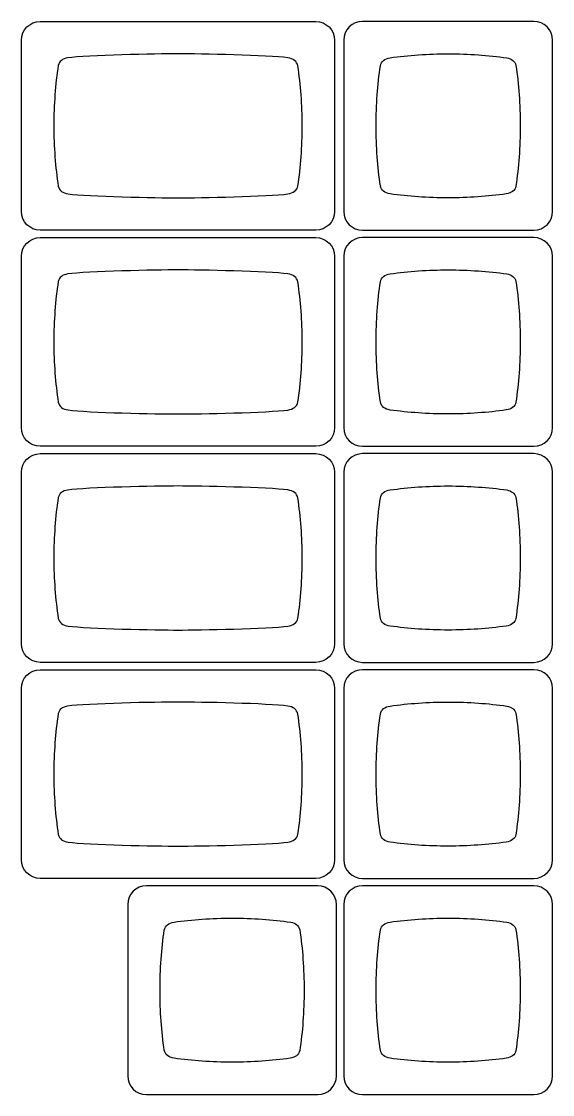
# Model space of a CAD drawing. Header units: millimetres. Extents: x -493 to 473, y -489 to 489.
# Drawn here: x -485.9 to -439.1, y 154.7 to 249.3 of the extents above; entities that cross this region are included whole.
import ezdxf

# ---------------------------------------------------------------- set-up
doc = ezdxf.new("R2010")
doc.units = ezdxf.units.MM
doc.header["$MEASUREMENT"] = 0
doc.layers.add('Layer 1', color=7, linetype='Continuous')

msp = doc.modelspace()

# ---------------------------------------------------------------- linework, layer by layer
at = {"layer": 'Layer 1', "color": 169}
for points in [[(-484.2395, 230.8624), (-484.2395, 230.8624), (-459.9321, 230.8624), (-459.9321, 230.8624), (-459.9321, 230.8624), (-459.0267, 230.8624), (-458.2858, 231.6032), (-458.2858, 232.5087), (-458.2858, 232.5087), (-458.2858, 232.5087), (-458.2858, 247.6161), (-458.2858, 247.6161), (-458.2858, 247.6161), (-458.2858, 248.5216), (-459.0267, 249.2624), (-459.9321, 249.2624), (-459.9321, 249.2624), (-459.9321, 249.2624), (-484.2395, 249.2624), (-484.2395, 249.2624), (-484.2395, 249.2624), (-485.1449, 249.2624), (-485.8858, 248.5216), (-485.8858, 247.6161), (-485.8858, 247.6161), (-485.8858, 247.6161), (-485.8858, 232.5087), (-485.8858, 232.5087), (-485.8858, 232.5087), (-485.8858, 231.6032), (-485.1449, 230.8624), (-484.2395, 230.8624)], [(-455.8268, 249.2638), (-455.8268, 249.2638), (-440.7194, 249.2638), (-440.7194, 249.2638), (-440.7194, 249.2638), (-439.8138, 249.2638), (-439.0731, 248.523), (-439.0731, 247.6175), (-439.0731, 247.6175), (-439.0731, 247.6175), (-439.0731, 232.5101), (-439.0731, 232.5101), (-439.0731, 232.5101), (-439.0731, 231.6046), (-439.8138, 230.8638), (-440.7194, 230.8638), (-440.7194, 230.8638), (-440.7194, 230.8638), (-455.8268, 230.8638), (-455.8268, 230.8638), (-455.8268, 230.8638), (-456.7323, 230.8638), (-457.4731, 231.6046), (-457.4731, 232.5101), (-457.4731, 232.5101), (-457.4731, 232.5101), (-457.4731, 247.6175), (-457.4731, 247.6175), (-457.4731, 247.6175), (-457.4731, 248.523), (-456.7323, 249.2638), (-455.8268, 249.2638)], [(-455.8268, 230.2138), (-455.8268, 230.2138), (-440.7194, 230.2138), (-440.7194, 230.2138), (-440.7194, 230.2138), (-439.8138, 230.2138), (-439.0731, 229.473), (-439.0731, 228.5675), (-439.0731, 228.5675), (-439.0731, 228.5675), (-439.0731, 213.4601), (-439.0731, 213.4601), (-439.0731, 213.4601), (-439.0731, 212.5546), (-439.8138, 211.8138), (-440.7194, 211.8138), (-440.7194, 211.8138), (-440.7194, 211.8138), (-455.8268, 211.8138), (-455.8268, 211.8138), (-455.8268, 211.8138), (-456.7323, 211.8138), (-457.4731, 212.5546), (-457.4731, 213.4601), (-457.4731, 213.4601), (-457.4731, 213.4601), (-457.4731, 228.5675), (-457.4731, 228.5675), (-457.4731, 228.5675), (-457.4731, 229.473), (-456.7323, 230.2138), (-455.8268, 230.2138)], [(-455.8268, 211.1638), (-455.8268, 211.1638), (-440.7194, 211.1638), (-440.7194, 211.1638), (-440.7194, 211.1638), (-439.8138, 211.1638), (-439.0731, 210.423), (-439.0731, 209.5175), (-439.0731, 209.5175), (-439.0731, 209.5175), (-439.0731, 194.4101), (-439.0731, 194.4101), (-439.0731, 194.4101), (-439.0731, 193.5046), (-439.8138, 192.7638), (-440.7194, 192.7638), (-440.7194, 192.7638), (-440.7194, 192.7638), (-455.8268, 192.7638), (-455.8268, 192.7638), (-455.8268, 192.7638), (-456.7323, 192.7638), (-457.4731, 193.5046), (-457.4731, 194.4101), (-457.4731, 194.4101), (-457.4731, 194.4101), (-457.4731, 209.5175), (-457.4731, 209.5175), (-457.4731, 209.5175), (-457.4731, 210.423), (-456.7323, 211.1638), (-455.8268, 211.1638)], [(-455.8268, 192.1138), (-455.8268, 192.1138), (-440.7194, 192.1138), (-440.7194, 192.1138), (-440.7194, 192.1138), (-439.8138, 192.1138), (-439.0731, 191.373), (-439.0731, 190.4675), (-439.0731, 190.4675), (-439.0731, 190.4675), (-439.0731, 175.3601), (-439.0731, 175.3601), (-439.0731, 175.3601), (-439.0731, 174.4546), (-439.8138, 173.7138), (-440.7194, 173.7138), (-440.7194, 173.7138), (-440.7194, 173.7138), (-455.8268, 173.7138), (-455.8268, 173.7138), (-455.8268, 173.7138), (-456.7323, 173.7138), (-457.4731, 174.4546), (-457.4731, 175.3601), (-457.4731, 175.3601), (-457.4731, 175.3601), (-457.4731, 190.4675), (-457.4731, 190.4675), (-457.4731, 190.4675), (-457.4731, 191.373), (-456.7323, 192.1138), (-455.8268, 192.1138)]]:
    msp.add_open_spline(points, degree=3, knots=[0, 0, 0, 0, 0.1111111, 0.1111111, 0.1111111, 0.1111111, 0.2222222, 0.2222222, 0.2222222, 0.2222222, 0.3333333, 0.3333333, 0.3333333, 0.3333333, 0.4444444, 0.4444444, 0.4444444, 0.4444444, 0.5555556, 0.5555556, 0.5555556, 0.5555556, 0.6666667, 0.6666667, 0.6666667, 0.6666667, 0.7777778, 0.7777778, 0.7777778, 0.7777778, 1, 1, 1, 1], dxfattribs=at)
at = {"layer": 'Layer 1', "color": 159}
for points in [[(-472.0858, 246.4118), (-470.2275, 246.4114), (-464.066, 246.2893), (-462.4135, 246.0637), (-462.4135, 246.0637), (-462.4135, 246.0637), (-462.4135, 246.0637), (-462.4135, 246.0637), (-462.4135, 246.0637), (-461.9114, 245.9908), (-461.6123, 245.7582), (-461.5222, 245.3535), (-461.5222, 245.3535), (-461.2728, 243.7006), (-461.1362, 241.919), (-461.1359, 240.0613), (-461.1359, 240.0613), (-461.1355, 238.2036), (-461.2711, 236.4219), (-461.5197, 234.769), (-461.5197, 234.769), (-461.6095, 234.3648), (-461.908, 234.1324), (-462.4089, 234.0595), (-462.4089, 234.0595), (-464.0619, 233.8346), (-470.2348, 233.7116), (-472.0828, 233.712), (-472.0828, 233.712), (-473.9307, 233.7123), (-480.1078, 233.8356), (-481.7613, 234.0613), (-481.7613, 234.0613), (-481.7613, 234.0613), (-481.7612, 234.0618), (-481.7612, 234.0618), (-481.7612, 234.0618), (-482.2491, 234.1326), (-482.5454, 234.3543), (-482.6442, 234.7382), (-482.6442, 234.7382), (-482.8969, 236.4004), (-483.0354, 238.1925), (-483.0358, 240.0634), (-483.0358, 240.0634), (-483.0361, 241.9343), (-482.8985, 243.7296), (-482.6462, 245.3929), (-482.6462, 245.3929), (-482.5507, 245.7598), (-482.2742, 245.9777), (-481.8216, 246.057), (-481.8216, 246.057), (-480.1519, 246.2871), (-473.9441, 246.4122), (-472.0858, 246.4118)], [(-448.2717, 246.4137), (-450.0622, 246.4133), (-451.782, 246.2903), (-453.3841, 246.0648), (-453.3841, 246.0648), (-453.3841, 246.0648), (-453.3841, 246.0648), (-453.3841, 246.0648), (-453.3841, 246.0648), (-453.8708, 245.9919), (-454.1607, 245.7593), (-454.2479, 245.3546), (-454.2479, 245.3546), (-454.4898, 243.7016), (-454.6221, 241.92), (-454.6226, 240.0623), (-454.6226, 240.0623), (-454.623, 238.2046), (-454.4915, 236.423), (-454.2504, 234.7701), (-454.2504, 234.7701), (-454.1634, 234.3659), (-453.8741, 234.1335), (-453.3884, 234.0606), (-453.3884, 234.0606), (-451.786, 233.8357), (-450.0658, 233.7135), (-448.2747, 233.7139), (-448.2747, 233.7139), (-446.483, 233.7143), (-444.7621, 233.8375), (-443.1592, 234.0633), (-443.1592, 234.0633), (-443.1592, 234.0633), (-443.1593, 234.0637), (-443.1593, 234.0637), (-443.1593, 234.0637), (-442.6863, 234.1345), (-442.3992, 234.3562), (-442.3033, 234.7402), (-442.3033, 234.7402), (-442.0583, 236.4023), (-441.9242, 238.1952), (-441.9238, 240.0653), (-441.9238, 240.0653), (-441.9233, 241.9371), (-442.0568, 243.7314), (-442.3014, 245.3948), (-442.3014, 245.3948), (-442.3939, 245.7617), (-442.662, 245.9796), (-443.1007, 246.0589), (-443.1007, 246.0589), (-444.7193, 246.2889), (-446.4592, 246.4141), (-448.2717, 246.4137)], [(-448.2717, 227.3637), (-450.0622, 227.3633), (-451.782, 227.2403), (-453.3841, 227.0148), (-453.3841, 227.0148), (-453.3841, 227.0148), (-453.3841, 227.0148), (-453.3841, 227.0148), (-453.3841, 227.0148), (-453.8708, 226.9419), (-454.1607, 226.7093), (-454.2479, 226.3046), (-454.2479, 226.3046), (-454.4898, 224.6516), (-454.6221, 222.87), (-454.6226, 221.0123), (-454.6226, 221.0123), (-454.623, 219.1546), (-454.4915, 217.373), (-454.2504, 215.7201), (-454.2504, 215.7201), (-454.1634, 215.3159), (-453.8741, 215.0835), (-453.3884, 215.0106), (-453.3884, 215.0106), (-451.786, 214.7857), (-450.0658, 214.6635), (-448.2747, 214.6639), (-448.2747, 214.6639), (-446.483, 214.6643), (-444.7621, 214.7875), (-443.1592, 215.0133), (-443.1592, 215.0133), (-443.1592, 215.0133), (-443.1593, 215.0137), (-443.1593, 215.0137), (-443.1593, 215.0137), (-442.6863, 215.0845), (-442.3992, 215.3062), (-442.3033, 215.6902), (-442.3033, 215.6902), (-442.0583, 217.3523), (-441.9242, 219.1452), (-441.9238, 221.0153), (-441.9238, 221.0153), (-441.9233, 222.8871), (-442.0568, 224.6814), (-442.3014, 226.3448), (-442.3014, 226.3448), (-442.3939, 226.7117), (-442.662, 226.9296), (-443.1007, 227.0089), (-443.1007, 227.0089), (-444.7193, 227.2389), (-446.4592, 227.3641), (-448.2717, 227.3637)], [(-448.2717, 208.3137), (-450.0622, 208.3133), (-451.782, 208.1903), (-453.3841, 207.9648), (-453.3841, 207.9648), (-453.3841, 207.9648), (-453.3841, 207.9648), (-453.3841, 207.9648), (-453.3841, 207.9648), (-453.8708, 207.8919), (-454.1607, 207.6593), (-454.2479, 207.2546), (-454.2479, 207.2546), (-454.4898, 205.6016), (-454.6221, 203.82), (-454.6226, 201.9623), (-454.6226, 201.9623), (-454.623, 200.1046), (-454.4915, 198.323), (-454.2504, 196.6701), (-454.2504, 196.6701), (-454.1634, 196.2659), (-453.8741, 196.0335), (-453.3884, 195.9606), (-453.3884, 195.9606), (-451.786, 195.7357), (-450.0658, 195.6135), (-448.2747, 195.6139), (-448.2747, 195.6139), (-446.483, 195.6143), (-444.7621, 195.7375), (-443.1592, 195.9633), (-443.1592, 195.9633), (-443.1592, 195.9633), (-443.1593, 195.9637), (-443.1593, 195.9637), (-443.1593, 195.9637), (-442.6863, 196.0345), (-442.3992, 196.2562), (-442.3033, 196.6402), (-442.3033, 196.6402), (-442.0583, 198.3023), (-441.9242, 200.0952), (-441.9238, 201.9653), (-441.9238, 201.9653), (-441.9233, 203.8371), (-442.0568, 205.6314), (-442.3014, 207.2948), (-442.3014, 207.2948), (-442.3939, 207.6617), (-442.662, 207.8796), (-443.1007, 207.9589), (-443.1007, 207.9589), (-444.7193, 208.1889), (-446.4592, 208.3141), (-448.2717, 208.3137)], [(-448.2717, 189.2637), (-450.0622, 189.2633), (-451.782, 189.1403), (-453.3841, 188.9148), (-453.3841, 188.9148), (-453.3841, 188.9148), (-453.3841, 188.9148), (-453.3841, 188.9148), (-453.3841, 188.9148), (-453.8708, 188.8419), (-454.1607, 188.6093), (-454.2479, 188.2046), (-454.2479, 188.2046), (-454.4898, 186.5516), (-454.6221, 184.77), (-454.6226, 182.9123), (-454.6226, 182.9123), (-454.623, 181.0546), (-454.4915, 179.273), (-454.2504, 177.6201), (-454.2504, 177.6201), (-454.1634, 177.2159), (-453.8741, 176.9835), (-453.3884, 176.9106), (-453.3884, 176.9106), (-451.786, 176.6857), (-450.0658, 176.5635), (-448.2747, 176.5639), (-448.2747, 176.5639), (-446.483, 176.5643), (-444.7621, 176.6875), (-443.1592, 176.9133), (-443.1592, 176.9133), (-443.1592, 176.9133), (-443.1593, 176.9137), (-443.1593, 176.9137), (-443.1593, 176.9137), (-442.6863, 176.9845), (-442.3992, 177.2062), (-442.3033, 177.5902), (-442.3033, 177.5902), (-442.0583, 179.2523), (-441.9242, 181.0452), (-441.9238, 182.9153), (-441.9238, 182.9153), (-441.9233, 184.7871), (-442.0568, 186.5814), (-442.3014, 188.2448), (-442.3014, 188.2448), (-442.3939, 188.6117), (-442.662, 188.8296), (-443.1007, 188.9089), (-443.1007, 188.9089), (-444.7193, 189.1389), (-446.4592, 189.2641), (-448.2717, 189.2637)]]:
    msp.add_open_spline(points, degree=3, knots=[0, 0, 0, 0, 0.0666667, 0.0666667, 0.0666667, 0.0666667, 0.1333333, 0.1333333, 0.1333333, 0.1333333, 0.2, 0.2, 0.2, 0.2, 0.2666667, 0.2666667, 0.2666667, 0.2666667, 0.3333333, 0.3333333, 0.3333333, 0.3333333, 0.4, 0.4, 0.4, 0.4, 0.4666667, 0.4666667, 0.4666667, 0.4666667, 0.5333333, 0.5333333, 0.5333333, 0.5333333, 0.6, 0.6, 0.6, 0.6, 0.6666667, 0.6666667, 0.6666667, 0.6666667, 0.7333333, 0.7333333, 0.7333333, 0.7333333, 0.8, 0.8, 0.8, 0.8, 0.8666667, 0.8666667, 0.8666667, 0.8666667, 1, 1, 1, 1], dxfattribs=at)
at = {"layer": 'Layer 1', "color": 251}
for points, knots in [([(-484.2395, 211.8124), (-484.2395, 211.8124), (-459.9321, 211.8124), (-459.9321, 211.8124), (-459.9321, 211.8124), (-459.0267, 211.8124), (-458.2858, 212.5532), (-458.2858, 213.4587), (-458.2858, 213.4587), (-458.2858, 213.4587), (-458.2858, 228.5661), (-458.2858, 228.5661), (-458.2858, 228.5661), (-458.2858, 229.4716), (-459.0267, 230.2124), (-459.9321, 230.2124), (-459.9321, 230.2124), (-459.9321, 230.2124), (-484.2395, 230.2124), (-484.2395, 230.2124), (-484.2395, 230.2124), (-485.1449, 230.2124), (-485.8858, 229.4716), (-485.8858, 228.5661), (-485.8858, 228.5661), (-485.8858, 228.5661), (-485.8858, 213.4587), (-485.8858, 213.4587), (-485.8858, 213.4587), (-485.8858, 212.5532), (-485.1449, 211.8124), (-484.2395, 211.8124)], [0, 0, 0, 0, 0.1111111, 0.1111111, 0.1111111, 0.1111111, 0.2222222, 0.2222222, 0.2222222, 0.2222222, 0.3333333, 0.3333333, 0.3333333, 0.3333333, 0.4444444, 0.4444444, 0.4444444, 0.4444444, 0.5555556, 0.5555556, 0.5555556, 0.5555556, 0.6666667, 0.6666667, 0.6666667, 0.6666667, 0.7777778, 0.7777778, 0.7777778, 0.7777778, 1, 1, 1, 1]), ([(-472.0858, 227.3618), (-470.2275, 227.3614), (-464.066, 227.2393), (-462.4135, 227.0137), (-462.4135, 227.0137), (-462.4135, 227.0137), (-462.4135, 227.0137), (-462.4135, 227.0137), (-462.4135, 227.0137), (-461.9114, 226.9408), (-461.6123, 226.7082), (-461.5222, 226.3035), (-461.5222, 226.3035), (-461.2728, 224.6506), (-461.1362, 222.869), (-461.1359, 221.0113), (-461.1359, 221.0113), (-461.1355, 219.1536), (-461.2711, 217.3719), (-461.5197, 215.719), (-461.5197, 215.719), (-461.6095, 215.3148), (-461.908, 215.0824), (-462.4089, 215.0095), (-462.4089, 215.0095), (-464.0619, 214.7846), (-470.2348, 214.6616), (-472.0828, 214.662), (-472.0828, 214.662), (-473.9307, 214.6623), (-480.1078, 214.7856), (-481.7613, 215.0113), (-481.7613, 215.0113), (-481.7613, 215.0113), (-481.7612, 215.0118), (-481.7612, 215.0118), (-481.7612, 215.0118), (-482.2491, 215.0826), (-482.5454, 215.3043), (-482.6442, 215.6882), (-482.6442, 215.6882), (-482.8969, 217.3504), (-483.0354, 219.1425), (-483.0358, 221.0134), (-483.0358, 221.0134), (-483.0361, 222.8843), (-482.8985, 224.6796), (-482.6462, 226.3429), (-482.6462, 226.3429), (-482.5507, 226.7098), (-482.2742, 226.9277), (-481.8216, 227.007), (-481.8216, 227.007), (-480.1519, 227.2371), (-473.9441, 227.3622), (-472.0858, 227.3618)], [0, 0, 0, 0, 0.0666667, 0.0666667, 0.0666667, 0.0666667, 0.1333333, 0.1333333, 0.1333333, 0.1333333, 0.2, 0.2, 0.2, 0.2, 0.2666667, 0.2666667, 0.2666667, 0.2666667, 0.3333333, 0.3333333, 0.3333333, 0.3333333, 0.4, 0.4, 0.4, 0.4, 0.4666667, 0.4666667, 0.4666667, 0.4666667, 0.5333333, 0.5333333, 0.5333333, 0.5333333, 0.6, 0.6, 0.6, 0.6, 0.6666667, 0.6666667, 0.6666667, 0.6666667, 0.7333333, 0.7333333, 0.7333333, 0.7333333, 0.8, 0.8, 0.8, 0.8, 0.8666667, 0.8666667, 0.8666667, 0.8666667, 1, 1, 1, 1]), ([(-484.2395, 192.7624), (-484.2395, 192.7624), (-459.9321, 192.7624), (-459.9321, 192.7624), (-459.9321, 192.7624), (-459.0267, 192.7624), (-458.2858, 193.5032), (-458.2858, 194.4087), (-458.2858, 194.4087), (-458.2858, 194.4087), (-458.2858, 209.5161), (-458.2858, 209.5161), (-458.2858, 209.5161), (-458.2858, 210.4216), (-459.0267, 211.1624), (-459.9321, 211.1624), (-459.9321, 211.1624), (-459.9321, 211.1624), (-484.2395, 211.1624), (-484.2395, 211.1624), (-484.2395, 211.1624), (-485.1449, 211.1624), (-485.8858, 210.4216), (-485.8858, 209.5161), (-485.8858, 209.5161), (-485.8858, 209.5161), (-485.8858, 194.4087), (-485.8858, 194.4087), (-485.8858, 194.4087), (-485.8858, 193.5032), (-485.1449, 192.7624), (-484.2395, 192.7624)], [0, 0, 0, 0, 0.1111111, 0.1111111, 0.1111111, 0.1111111, 0.2222222, 0.2222222, 0.2222222, 0.2222222, 0.3333333, 0.3333333, 0.3333333, 0.3333333, 0.4444444, 0.4444444, 0.4444444, 0.4444444, 0.5555556, 0.5555556, 0.5555556, 0.5555556, 0.6666667, 0.6666667, 0.6666667, 0.6666667, 0.7777778, 0.7777778, 0.7777778, 0.7777778, 1, 1, 1, 1]), ([(-472.0858, 208.3118), (-470.2275, 208.3114), (-464.066, 208.1893), (-462.4135, 207.9637), (-462.4135, 207.9637), (-462.4135, 207.9637), (-462.4135, 207.9637), (-462.4135, 207.9637), (-462.4135, 207.9637), (-461.9114, 207.8908), (-461.6123, 207.6582), (-461.5222, 207.2535), (-461.5222, 207.2535), (-461.2728, 205.6006), (-461.1362, 203.819), (-461.1359, 201.9613), (-461.1359, 201.9613), (-461.1355, 200.1036), (-461.2711, 198.3219), (-461.5197, 196.669), (-461.5197, 196.669), (-461.6095, 196.2648), (-461.908, 196.0324), (-462.4089, 195.9595), (-462.4089, 195.9595), (-464.0619, 195.7346), (-470.2348, 195.6116), (-472.0828, 195.612), (-472.0828, 195.612), (-473.9307, 195.6123), (-480.1078, 195.7356), (-481.7613, 195.9613), (-481.7613, 195.9613), (-481.7613, 195.9613), (-481.7612, 195.9618), (-481.7612, 195.9618), (-481.7612, 195.9618), (-482.2491, 196.0326), (-482.5454, 196.2543), (-482.6442, 196.6382), (-482.6442, 196.6382), (-482.8969, 198.3004), (-483.0354, 200.0925), (-483.0358, 201.9634), (-483.0358, 201.9634), (-483.0361, 203.8343), (-482.8985, 205.6296), (-482.6462, 207.2929), (-482.6462, 207.2929), (-482.5507, 207.6598), (-482.2742, 207.8777), (-481.8216, 207.957), (-481.8216, 207.957), (-480.1519, 208.1871), (-473.9441, 208.3122), (-472.0858, 208.3118)], [0, 0, 0, 0, 0.0666667, 0.0666667, 0.0666667, 0.0666667, 0.1333333, 0.1333333, 0.1333333, 0.1333333, 0.2, 0.2, 0.2, 0.2, 0.2666667, 0.2666667, 0.2666667, 0.2666667, 0.3333333, 0.3333333, 0.3333333, 0.3333333, 0.4, 0.4, 0.4, 0.4, 0.4666667, 0.4666667, 0.4666667, 0.4666667, 0.5333333, 0.5333333, 0.5333333, 0.5333333, 0.6, 0.6, 0.6, 0.6, 0.6666667, 0.6666667, 0.6666667, 0.6666667, 0.7333333, 0.7333333, 0.7333333, 0.7333333, 0.8, 0.8, 0.8, 0.8, 0.8666667, 0.8666667, 0.8666667, 0.8666667, 1, 1, 1, 1]), ([(-484.2395, 173.7124), (-484.2395, 173.7124), (-459.9321, 173.7124), (-459.9321, 173.7124), (-459.9321, 173.7124), (-459.0267, 173.7124), (-458.2858, 174.4532), (-458.2858, 175.3587), (-458.2858, 175.3587), (-458.2858, 175.3587), (-458.2858, 190.4661), (-458.2858, 190.4661), (-458.2858, 190.4661), (-458.2858, 191.3716), (-459.0267, 192.1124), (-459.9321, 192.1124), (-459.9321, 192.1124), (-459.9321, 192.1124), (-484.2395, 192.1124), (-484.2395, 192.1124), (-484.2395, 192.1124), (-485.1449, 192.1124), (-485.8858, 191.3716), (-485.8858, 190.4661), (-485.8858, 190.4661), (-485.8858, 190.4661), (-485.8858, 175.3587), (-485.8858, 175.3587), (-485.8858, 175.3587), (-485.8858, 174.4532), (-485.1449, 173.7124), (-484.2395, 173.7124)], [0, 0, 0, 0, 0.1111111, 0.1111111, 0.1111111, 0.1111111, 0.2222222, 0.2222222, 0.2222222, 0.2222222, 0.3333333, 0.3333333, 0.3333333, 0.3333333, 0.4444444, 0.4444444, 0.4444444, 0.4444444, 0.5555556, 0.5555556, 0.5555556, 0.5555556, 0.6666667, 0.6666667, 0.6666667, 0.6666667, 0.7777778, 0.7777778, 0.7777778, 0.7777778, 1, 1, 1, 1]), ([(-472.0858, 189.2618), (-470.2275, 189.2614), (-464.066, 189.1393), (-462.4135, 188.9137), (-462.4135, 188.9137), (-462.4135, 188.9137), (-462.4135, 188.9137), (-462.4135, 188.9137), (-462.4135, 188.9137), (-461.9114, 188.8408), (-461.6123, 188.6082), (-461.5222, 188.2035), (-461.5222, 188.2035), (-461.2728, 186.5506), (-461.1362, 184.769), (-461.1359, 182.9113), (-461.1359, 182.9113), (-461.1355, 181.0536), (-461.2711, 179.2719), (-461.5197, 177.619), (-461.5197, 177.619), (-461.6095, 177.2148), (-461.908, 176.9824), (-462.4089, 176.9095), (-462.4089, 176.9095), (-464.0619, 176.6846), (-470.2348, 176.5616), (-472.0828, 176.562), (-472.0828, 176.562), (-473.9307, 176.5623), (-480.1078, 176.6856), (-481.7613, 176.9113), (-481.7613, 176.9113), (-481.7613, 176.9113), (-481.7612, 176.9118), (-481.7612, 176.9118), (-481.7612, 176.9118), (-482.2491, 176.9826), (-482.5454, 177.2043), (-482.6442, 177.5882), (-482.6442, 177.5882), (-482.8969, 179.2504), (-483.0354, 181.0425), (-483.0358, 182.9134), (-483.0358, 182.9134), (-483.0361, 184.7843), (-482.8985, 186.5796), (-482.6462, 188.2429), (-482.6462, 188.2429), (-482.5507, 188.6098), (-482.2742, 188.8277), (-481.8216, 188.907), (-481.8216, 188.907), (-480.1519, 189.1371), (-473.9441, 189.2622), (-472.0858, 189.2618)], [0, 0, 0, 0, 0.0666667, 0.0666667, 0.0666667, 0.0666667, 0.1333333, 0.1333333, 0.1333333, 0.1333333, 0.2, 0.2, 0.2, 0.2, 0.2666667, 0.2666667, 0.2666667, 0.2666667, 0.3333333, 0.3333333, 0.3333333, 0.3333333, 0.4, 0.4, 0.4, 0.4, 0.4666667, 0.4666667, 0.4666667, 0.4666667, 0.5333333, 0.5333333, 0.5333333, 0.5333333, 0.6, 0.6, 0.6, 0.6, 0.6666667, 0.6666667, 0.6666667, 0.6666667, 0.7333333, 0.7333333, 0.7333333, 0.7333333, 0.8, 0.8, 0.8, 0.8, 0.8666667, 0.8666667, 0.8666667, 0.8666667, 1, 1, 1, 1]), ([(-474.8768, 173.0638), (-474.8768, 173.0638), (-459.7694, 173.0638), (-459.7694, 173.0638), (-459.7694, 173.0638), (-458.8638, 173.0638), (-458.1231, 172.323), (-458.1231, 171.4175), (-458.1231, 171.4175), (-458.1231, 171.4175), (-458.1231, 156.3101), (-458.1231, 156.3101), (-458.1231, 156.3101), (-458.1231, 155.4046), (-458.8638, 154.6638), (-459.7694, 154.6638), (-459.7694, 154.6638), (-459.7694, 154.6638), (-474.8768, 154.6638), (-474.8768, 154.6638), (-474.8768, 154.6638), (-475.7823, 154.6638), (-476.5231, 155.4046), (-476.5231, 156.3101), (-476.5231, 156.3101), (-476.5231, 156.3101), (-476.5231, 171.4175), (-476.5231, 171.4175), (-476.5231, 171.4175), (-476.5231, 172.323), (-475.7823, 173.0638), (-474.8768, 173.0638)], [0, 0, 0, 0, 0.1111111, 0.1111111, 0.1111111, 0.1111111, 0.2222222, 0.2222222, 0.2222222, 0.2222222, 0.3333333, 0.3333333, 0.3333333, 0.3333333, 0.4444444, 0.4444444, 0.4444444, 0.4444444, 0.5555556, 0.5555556, 0.5555556, 0.5555556, 0.6666667, 0.6666667, 0.6666667, 0.6666667, 0.7777778, 0.7777778, 0.7777778, 0.7777778, 1, 1, 1, 1]), ([(-455.8268, 173.0638), (-455.8268, 173.0638), (-440.7194, 173.0638), (-440.7194, 173.0638), (-440.7194, 173.0638), (-439.8138, 173.0638), (-439.0731, 172.323), (-439.0731, 171.4175), (-439.0731, 171.4175), (-439.0731, 171.4175), (-439.0731, 156.3101), (-439.0731, 156.3101), (-439.0731, 156.3101), (-439.0731, 155.4046), (-439.8138, 154.6638), (-440.7194, 154.6638), (-440.7194, 154.6638), (-440.7194, 154.6638), (-455.8268, 154.6638), (-455.8268, 154.6638), (-455.8268, 154.6638), (-456.7323, 154.6638), (-457.4731, 155.4046), (-457.4731, 156.3101), (-457.4731, 156.3101), (-457.4731, 156.3101), (-457.4731, 171.4175), (-457.4731, 171.4175), (-457.4731, 171.4175), (-457.4731, 172.323), (-456.7323, 173.0638), (-455.8268, 173.0638)], [0, 0, 0, 0, 0.1111111, 0.1111111, 0.1111111, 0.1111111, 0.2222222, 0.2222222, 0.2222222, 0.2222222, 0.3333333, 0.3333333, 0.3333333, 0.3333333, 0.4444444, 0.4444444, 0.4444444, 0.4444444, 0.5555556, 0.5555556, 0.5555556, 0.5555556, 0.6666667, 0.6666667, 0.6666667, 0.6666667, 0.7777778, 0.7777778, 0.7777778, 0.7777778, 1, 1, 1, 1]), ([(-467.3217, 170.2138), (-469.1123, 170.2133), (-470.832, 170.0903), (-472.4341, 169.8649), (-472.4341, 169.8649), (-472.4341, 169.8649), (-472.4341, 169.8648), (-472.4341, 169.8648), (-472.4341, 169.8648), (-472.9208, 169.7919), (-473.2107, 169.5593), (-473.2979, 169.1546), (-473.2979, 169.1546), (-473.5398, 167.5016), (-473.6722, 165.7201), (-473.6726, 163.8623), (-473.6726, 163.8623), (-473.673, 162.0045), (-473.5415, 160.223), (-473.3004, 158.5701), (-473.3004, 158.5701), (-473.2134, 158.1659), (-472.9241, 157.9335), (-472.4385, 157.8606), (-472.4385, 157.8606), (-470.836, 157.6357), (-469.1158, 157.5135), (-467.3247, 157.5139), (-467.3247, 157.5139), (-465.533, 157.5143), (-463.8121, 157.6375), (-462.2092, 157.8633), (-462.2092, 157.8633), (-462.2092, 157.8633), (-462.2093, 157.8637), (-462.2093, 157.8637), (-462.2093, 157.8637), (-461.7363, 157.9345), (-461.4492, 158.1562), (-461.3533, 158.5401), (-461.3533, 158.5401), (-461.1083, 160.2023), (-460.9742, 161.9952), (-460.9738, 163.8653), (-460.9738, 163.8653), (-460.9733, 165.7371), (-461.1068, 167.5315), (-461.3514, 169.1948), (-461.3514, 169.1948), (-461.4439, 169.5617), (-461.712, 169.7797), (-462.1507, 169.8589), (-462.1507, 169.8589), (-463.7693, 170.089), (-465.5092, 170.2142), (-467.3217, 170.2138)], [0, 0, 0, 0, 0.0666667, 0.0666667, 0.0666667, 0.0666667, 0.1333333, 0.1333333, 0.1333333, 0.1333333, 0.2, 0.2, 0.2, 0.2, 0.2666667, 0.2666667, 0.2666667, 0.2666667, 0.3333333, 0.3333333, 0.3333333, 0.3333333, 0.4, 0.4, 0.4, 0.4, 0.4666667, 0.4666667, 0.4666667, 0.4666667, 0.5333333, 0.5333333, 0.5333333, 0.5333333, 0.6, 0.6, 0.6, 0.6, 0.6666667, 0.6666667, 0.6666667, 0.6666667, 0.7333333, 0.7333333, 0.7333333, 0.7333333, 0.8, 0.8, 0.8, 0.8, 0.8666667, 0.8666667, 0.8666667, 0.8666667, 1, 1, 1, 1]), ([(-448.2717, 170.2137), (-450.0622, 170.2133), (-451.782, 170.0903), (-453.3841, 169.8648), (-453.3841, 169.8648), (-453.3841, 169.8648), (-453.3841, 169.8648), (-453.3841, 169.8648), (-453.3841, 169.8648), (-453.8708, 169.7919), (-454.1607, 169.5593), (-454.2479, 169.1546), (-454.2479, 169.1546), (-454.4898, 167.5016), (-454.6221, 165.72), (-454.6226, 163.8623), (-454.6226, 163.8623), (-454.623, 162.0046), (-454.4915, 160.223), (-454.2504, 158.5701), (-454.2504, 158.5701), (-454.1634, 158.1659), (-453.8741, 157.9335), (-453.3884, 157.8606), (-453.3884, 157.8606), (-451.786, 157.6357), (-450.0658, 157.5135), (-448.2747, 157.5139), (-448.2747, 157.5139), (-446.483, 157.5143), (-444.7621, 157.6375), (-443.1592, 157.8633), (-443.1592, 157.8633), (-443.1592, 157.8633), (-443.1593, 157.8637), (-443.1593, 157.8637), (-443.1593, 157.8637), (-442.6863, 157.9345), (-442.3992, 158.1562), (-442.3033, 158.5402), (-442.3033, 158.5402), (-442.0583, 160.2023), (-441.9242, 161.9952), (-441.9238, 163.8653), (-441.9238, 163.8653), (-441.9233, 165.7371), (-442.0568, 167.5314), (-442.3014, 169.1948), (-442.3014, 169.1948), (-442.3939, 169.5617), (-442.662, 169.7796), (-443.1007, 169.8589), (-443.1007, 169.8589), (-444.7193, 170.0889), (-446.4592, 170.2141), (-448.2717, 170.2137)], [0, 0, 0, 0, 0.0666667, 0.0666667, 0.0666667, 0.0666667, 0.1333333, 0.1333333, 0.1333333, 0.1333333, 0.2, 0.2, 0.2, 0.2, 0.2666667, 0.2666667, 0.2666667, 0.2666667, 0.3333333, 0.3333333, 0.3333333, 0.3333333, 0.4, 0.4, 0.4, 0.4, 0.4666667, 0.4666667, 0.4666667, 0.4666667, 0.5333333, 0.5333333, 0.5333333, 0.5333333, 0.6, 0.6, 0.6, 0.6, 0.6666667, 0.6666667, 0.6666667, 0.6666667, 0.7333333, 0.7333333, 0.7333333, 0.7333333, 0.8, 0.8, 0.8, 0.8, 0.8666667, 0.8666667, 0.8666667, 0.8666667, 1, 1, 1, 1])]:
    msp.add_open_spline(points, degree=3, knots=knots, dxfattribs=at)

doc.saveas('drawing.dxf')
